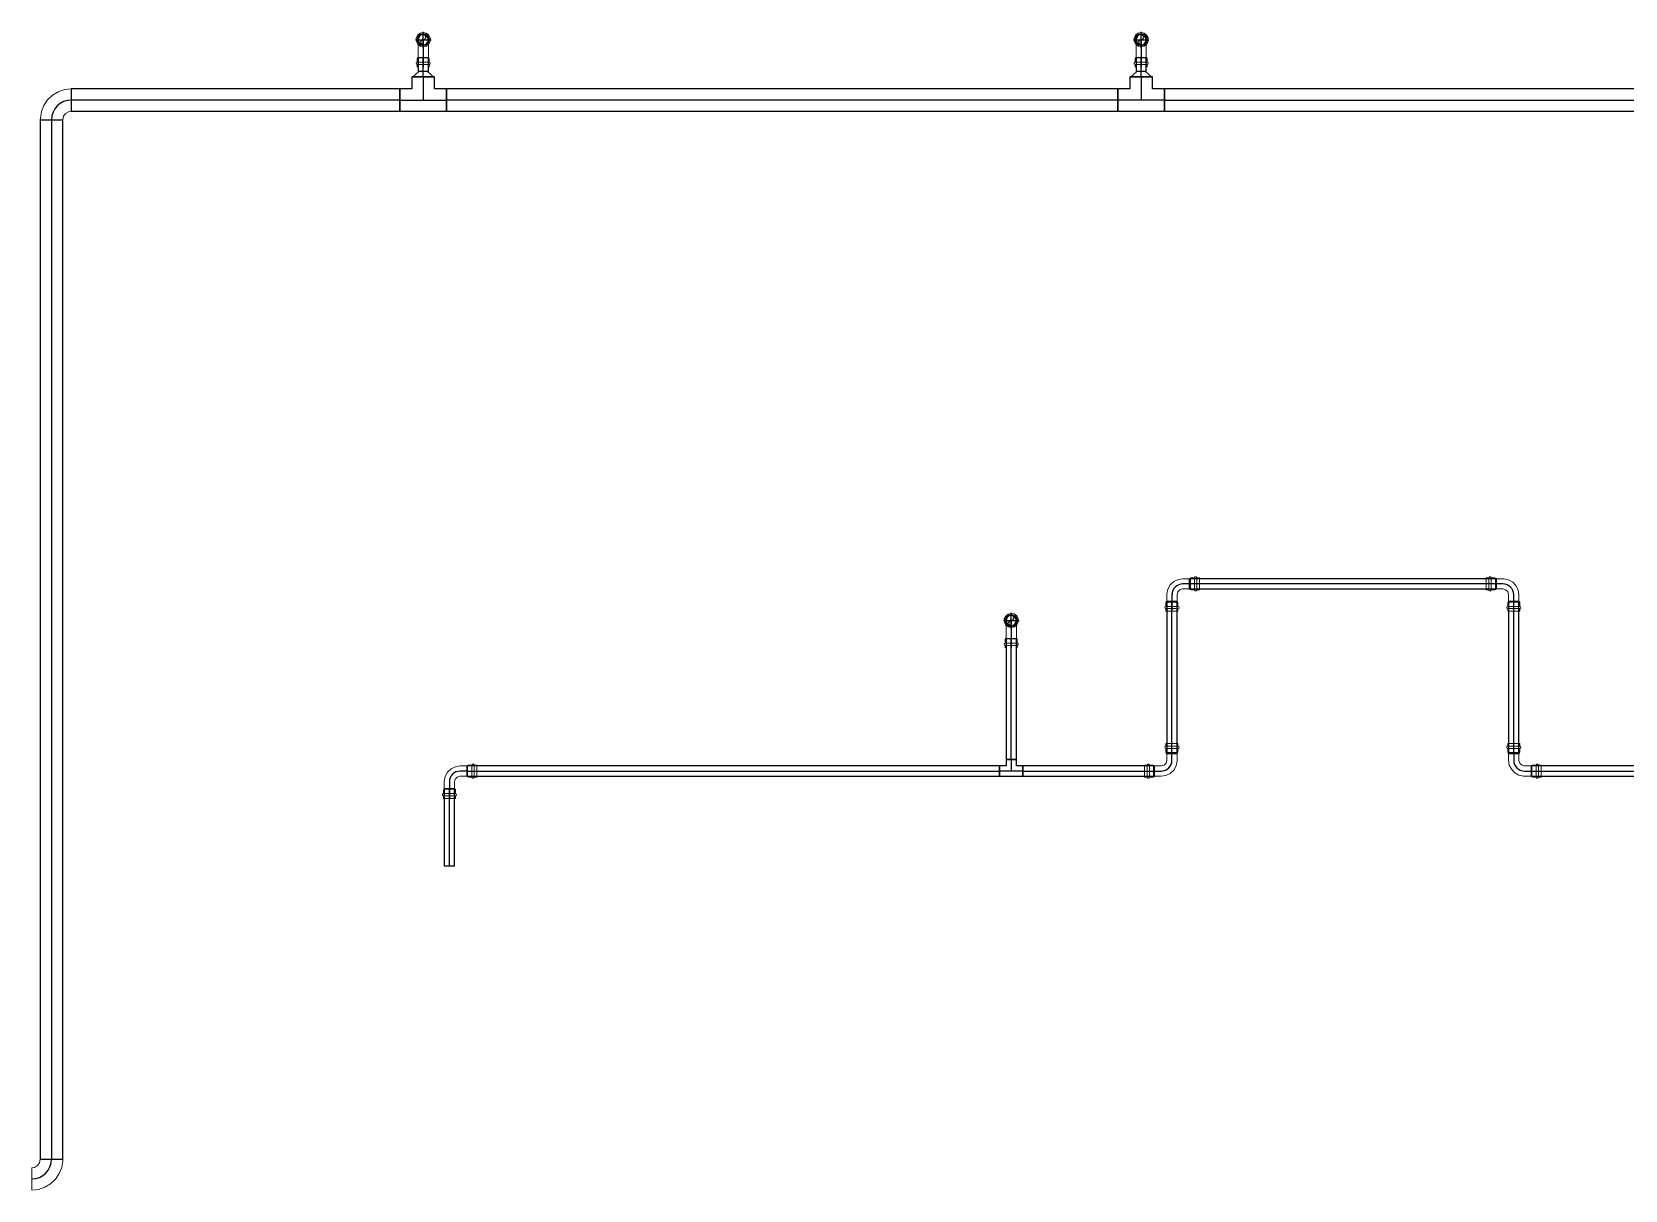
# Model space of a CAD drawing. Header units: inches. Extents: x -3325 to -59, y 5 to 733.
# Drawn here: x -3034.2 to -2830, y 132.3 to 280.7 of the extents above; entities that cross this region are included whole.
import ezdxf

# ---------------------------------------------------------------- set-up
doc = ezdxf.new("R2010")
doc.units = ezdxf.units.IN
doc.header["$MEASUREMENT"] = 0
doc.layers.add('P-PIPE', color=3, linetype='Continuous', lineweight=9)
doc.layers.add('X - REF - FP', color=7, linetype='Continuous', true_color=0xb90000)

# ---------------------------------------------------------------- blocks, each defined once
blk = doc.blocks.new('Victaulic-VicPress316-Elbow 90-45deg Style P568_P571 - Standard-523083-FIFTH LEVEL')
at = {"layer": 'P-PIPE'}
for p, q in [((-0.77, 3.52), (-0.77, 3.18)), ((0.77, 3.52), (-0.77, 3.52)), ((-0.77, 3.52), (0.77, 3.52)), ((-0.77, 3.18), (0.77, 3.18)), ((0.77, 3.18), (-0.77, 3.18)), ((-0.77, 2.89), (-0.77, 2.44)), ((-0.77, 2.89), (0.77, 2.89)), ((0.77, 2.89), (-0.77, 2.89)), ((-0.66, 3.52), (-0.66, 2.22)), ((-0.66, 3.52), (0.66, 3.52)), ((0.66, 3.52), (-0.66, 3.52)), ((-0.66, 2.33), (-0.66, 1.39)), ((0, 2.33), (-0.66, 2.33)), ((-0.66, 2.33), (0, 2.33)), ((-0.66, 2.22), (0.66, 2.22)), ((0.66, 2.22), (-0.66, 2.22)), ((0, 2.33), (0.66, 2.33)), ((0.66, 2.33), (0, 2.33)), ((0, 1.39), (0, 2.33)), ((0.66, 2.22), (0.66, 3.52)), ((0.66, 1.39), (0.66, 2.33)), ((0.77, 3.18), (0.77, 3.52)), ((0.77, 2.44), (0.77, 2.89)), ((-3.18, 0.77), (-3.52, 0.77)), ((-3.52, 0.77), (-3.52, -0.77)), ((-3.52, -0.77), (-3.52, 0.77)), ((-2.22, 0.66), (-3.52, 0.66)), ((-3.52, -0.66), (-3.52, 0.66)), ((-3.52, 0.66), (-3.52, -0.66)), ((-3.18, -0.77), (-3.18, 0.77)), ((-3.18, 0.77), (-3.18, -0.77)), ((-2.44, 0.77), (-2.89, 0.77)), ((-2.89, -0.77), (-2.89, 0.77)), ((-2.89, 0.77), (-2.89, -0.77)), ((-1.39, 0.66), (-2.33, 0.66)), ((-2.33, 0), (-2.33, 0.66)), ((-2.33, 0.66), (-2.33, 0)), ((-2.22, -0.66), (-2.22, 0.66)), ((-2.22, 0.66), (-2.22, -0.66)), ((-3.52, -0.66), (-2.22, -0.66)), ((-3.52, -0.77), (-3.18, -0.77)), ((-2.89, -0.77), (-2.44, -0.77)), ((-2.33, 0), (-2.33, -0.66)), ((-2.33, -0.66), (-2.33, 0)), ((-1.39, 0), (-2.33, 0)), ((-2.33, -0.66), (-1.39, -0.66))]:
    blk.add_line(p, q, dxfattribs=at)
at = {"layer": 'P-PIPE', "flags": 128}
for points in [[(-0.77, 2.89), (-0.89, 2.96), (-0.9, 3.1), (-0.79, 3.18), (-0.77, 3.18)], [(0.77, 3.18), (0.67, 3.18), (0.42, 3.18), (0.07, 3.18), (-0.3, 3.18), (-0.6, 3.18), (-0.75, 3.18), (-0.77, 3.18)], [(-0.77, 3.18), (-0.67, 3.18), (-0.42, 3.18), (-0.07, 3.18), (0.3, 3.18), (0.6, 3.18), (0.75, 3.18), (0.77, 3.18)], [(-0.77, 2.89), (-0.67, 2.89), (-0.42, 2.89), (-0.07, 2.89), (0.3, 2.89), (0.6, 2.89), (0.75, 2.89), (0.77, 2.89)], [(0.77, 2.89), (0.67, 2.89), (0.42, 2.89), (0.07, 2.89), (-0.3, 2.89), (-0.6, 2.89), (-0.75, 2.89), (-0.77, 2.89)], [(-0.66, 2.22), (-0.77, 2.41), (-0.77, 2.44)], [(0.77, 2.44), (0.68, 2.24), (0.66, 2.22)], [(0.77, 3.18), (0.89, 3.11), (0.9, 2.98), (0.79, 2.89), (0.77, 2.89)], [(-3.18, 0.77), (-3.11, 0.89), (-2.98, 0.9), (-2.89, 0.79), (-2.89, 0.77)], [(-3.18, 0.77), (-3.18, 0.67), (-3.18, 0.42), (-3.18, 0.07), (-3.18, -0.3), (-3.18, -0.6), (-3.18, -0.75), (-3.18, -0.77)], [(-3.18, -0.77), (-3.18, -0.67), (-3.18, -0.42), (-3.18, -0.07), (-3.18, 0.3), (-3.18, 0.6), (-3.18, 0.75), (-3.18, 0.77)], [(-2.89, -0.77), (-2.89, -0.67), (-2.89, -0.42), (-2.89, -0.07), (-2.89, 0.3), (-2.89, 0.6), (-2.89, 0.75), (-2.89, 0.77)], [(-2.89, 0.77), (-2.89, 0.67), (-2.89, 0.42), (-2.89, 0.07), (-2.89, -0.3), (-2.89, -0.6), (-2.89, -0.75), (-2.89, -0.77)], [(-2.44, 0.77), (-2.24, 0.68), (-2.22, 0.66)], [(-0.66, 1.39), (-0.75, 1.04), (-1, 0.77), (-1.35, 0.66), (-1.39, 0.66)], [(-1.39, -0.66), (-0.78, -0.56), (-0.23, -0.29), (0.22, 0.13), (0.53, 0.67), (0.65, 1.27), (0.66, 1.39)], [(-2.89, -0.77), (-2.96, -0.89), (-3.1, -0.9), (-3.18, -0.79), (-3.18, -0.77)], [(-2.22, -0.66), (-2.41, -0.77), (-2.44, -0.77)]]:
    blk.add_lwpolyline(points, dxfattribs=at)
at = {"layer": 'P-PIPE'}
blk.add_arc((-1.39, 1.39), 1.39, 270, 0, dxfattribs=at)
blk = doc.blocks.new('Victaulic-VicPress316-Elbow 90-45deg Style P568_P571 - Standard-V1-FIFTH LEVEL')
at = {"layer": 'P-PIPE'}
for p, q in [((-2327.12, 161.86), (-2327.12, 161.86)), ((-2327.12, 161.86), (-2325.73, 161.86)), ((-2324.79, 162.52), (-2325.73, 162.52)), ((-2325.73, 161.86), (-2324.79, 161.86)), ((-2323.6, 162.52), (-2324.9, 162.52)), ((-2324.9, 161.86), (-2324.9, 161.86)), ((-2324.9, 161.86), (-2324.9, 161.86)), ((-2324.79, 162.52), (-2324.79, 161.86)), ((-2324.79, 161.86), (-2324.79, 162.52)), ((-2324.79, 161.86), (-2324.79, 161.21)), ((-2324.79, 161.21), (-2324.79, 161.86)), ((-2324.23, 162.63), (-2324.69, 162.63)), ((-2324.23, 161.86), (-2324.23, 161.86)), ((-2324.23, 161.86), (-2324.23, 161.86)), ((-2323.6, 162.63), (-2323.94, 162.63)), ((-2323.94, 161.86), (-2323.94, 161.86)), ((-2323.94, 161.86), (-2323.94, 161.86)), ((-2323.6, 161.86), (-2323.6, 161.86)), ((-2323.6, 161.86), (-2323.6, 161.86)), ((-2323.6, 161.86), (-2323.6, 161.86)), ((-2323.6, 161.86), (-2323.6, 161.86)), ((-2325.73, 161.21), (-2324.79, 161.21)), ((-2324.9, 161.21), (-2323.6, 161.21)), ((-2324.69, 161.1), (-2324.23, 161.1)), ((-2323.94, 161.1), (-2323.6, 161.1))]:
    blk.add_line(p, q, dxfattribs=at)
at = {"layer": 'P-PIPE', "flags": 128}
for points in [[(-2326.21, 161.86), (-2326.31, 162.26), (-2326.56, 162.58), (-2326.93, 162.76), (-2327.34, 162.75), (-2327.71, 162.56), (-2327.96, 162.24), (-2328.04, 161.86)], [(-2328.04, 161.86), (-2327.94, 161.47), (-2327.69, 161.15), (-2327.32, 160.97), (-2326.91, 160.98), (-2326.54, 161.17), (-2326.29, 161.49), (-2326.21, 161.86)], [(-2326.36, 161.86), (-2326.45, 162.23), (-2326.7, 162.51), (-2327.06, 162.63), (-2327.43, 162.57), (-2327.73, 162.34), (-2327.88, 162), (-2327.89, 161.86)], [(-2327.89, 161.86), (-2327.8, 161.5), (-2327.55, 161.22), (-2327.19, 161.1), (-2326.82, 161.16), (-2326.52, 161.39), (-2326.37, 161.73), (-2326.36, 161.86)], [(-2325.73, 162.52), (-2326.23, 162.52), (-2326.66, 162.52), (-2326.97, 162.52), (-2327.12, 162.52), (-2327.12, 162.52)], [(-2324.9, 162.52), (-2324.71, 162.63), (-2324.69, 162.63)], [(-2324.23, 162.63), (-2324.17, 162.75), (-2324.03, 162.76), (-2323.94, 162.65), (-2323.94, 162.63)], [(-2324.23, 162.63), (-2324.23, 162.54), (-2324.23, 162.29), (-2324.23, 161.93), (-2324.23, 161.86)], [(-2324.23, 161.86), (-2324.23, 162.23), (-2324.23, 162.51), (-2324.23, 162.63), (-2324.23, 162.63)], [(-2324.23, 161.1), (-2324.23, 161.19), (-2324.23, 161.44), (-2324.23, 161.8), (-2324.23, 161.86)], [(-2324.23, 161.86), (-2324.23, 161.5), (-2324.23, 161.22), (-2324.23, 161.1), (-2324.23, 161.1)], [(-2323.94, 162.63), (-2323.94, 162.54), (-2323.94, 162.29), (-2323.94, 161.93), (-2323.94, 161.86)], [(-2323.94, 161.86), (-2323.94, 162.23), (-2323.94, 162.51), (-2323.94, 162.63), (-2323.94, 162.63)], [(-2323.94, 161.1), (-2323.94, 161.19), (-2323.94, 161.44), (-2323.94, 161.8), (-2323.94, 161.86)], [(-2323.94, 161.86), (-2323.94, 161.5), (-2323.94, 161.22), (-2323.94, 161.1), (-2323.94, 161.1)], [(-2327.12, 161.21), (-2327.03, 161.21), (-2326.77, 161.21), (-2326.36, 161.21), (-2325.88, 161.21), (-2325.73, 161.21)], [(-2324.69, 161.1), (-2324.89, 161.19), (-2324.9, 161.21)], [(-2323.94, 161.1), (-2324.01, 160.98), (-2324.15, 160.97), (-2324.23, 161.08), (-2324.23, 161.1)]]:
    blk.add_lwpolyline(points, dxfattribs=at)
at = {"layer": 'P-PIPE'}
for radius, start, end in [(0.767, 0, 180), (0.767, 0, 180), (0.767, 0, 180), (0.767, 180, 360), (0.767, 180, 0), (0.767, 180, 0), (0.657, 360, 180), (0.657, 0, 180), (0.657, 90, 180), (0.658, 180, 0), (0.658, 180, 0), (0.657, 180, 270), (0.658, 0, 90), (0.658, 270, 0)]:
    blk.add_arc((-2327.12, 161.86), radius, start, end, dxfattribs=at)
blk = doc.blocks.new('Elbow - Welded - Generic - Standard-1127339-FIFTH LEVEL')
at = {"layer": 'P-PIPE'}
for p, q in [((1.44, 2.52), (-1.44, 2.52)), ((-1.44, 2.52), (1.44, 2.52)), ((-2.52, -1.44), (-2.52, 1.44)), ((-2.52, 1.44), (-2.52, -1.44))]:
    blk.add_line(p, q, dxfattribs=at)
at = {"layer": 'P-PIPE', "flags": 128}
for points in [[(-1.44, 2.52), (-1.53, 2.08), (-1.79, 1.72), (-2.18, 1.49), (-2.52, 1.44)], [(-2.52, -1.44), (-1.67, -1.34), (-0.85, -1.07), (-0.12, -0.62), (0.51, -0.03), (0.99, 0.68), (1.3, 1.48), (1.43, 2.33), (1.44, 2.52)]]:
    blk.add_lwpolyline(points, dxfattribs=at)

msp = doc.modelspace()

# ---------------------------------------------------------------- linework, layer by layer
at = {"layer": 'X - REF - FP'}
for p, q in [((-2985, 279.74), (-2983, 279.74)), ((-2984, 278.74), (-2984, 280.74)), ((-2984, 279.74), (-2984, 278.35)), ((-2893, 279.74), (-2891, 279.74)), ((-2892, 278.74), (-2892, 280.74)), ((-2892, 279.74), (-2892, 278.35)), ((-2984, 278.35), (-2984, 277.41)), ((-2984, 278.35), (-2984, 276.22)), ((-2892, 278.35), (-2892, 277.41)), ((-2892, 278.35), (-2892, 276.22)), ((-2984.56, 275.65), (-2985.31, 274.99)), ((-2984.66, 277.41), (-2984.66, 275.65)), ((-2983.34, 277.41), (-2984.66, 277.41)), ((-2983.34, 275.65), (-2984.66, 275.65)), ((-2984, 275.65), (-2984, 277.41)), ((-2984, 275.65), (-2984, 277.41)), ((-2984, 274.99), (-2984, 275.65)), ((-2982.69, 274.99), (-2983.44, 275.65)), ((-2983.34, 275.65), (-2983.34, 277.41)), ((-2892.56, 275.65), (-2893.31, 274.99)), ((-2892.66, 277.41), (-2892.66, 275.65)), ((-2891.34, 277.41), (-2892.66, 277.41)), ((-2891.34, 275.65), (-2892.66, 275.65)), ((-2892, 275.65), (-2892, 277.41)), ((-2892, 275.65), (-2892, 277.41)), ((-2892, 274.99), (-2892, 275.65)), ((-2890.69, 274.99), (-2891.44, 275.65)), ((-2891.34, 275.65), (-2891.34, 277.41)), ((-2985.44, 274.99), (-2985.44, 273.44)), ((-2985.44, 274.99), (-2982.56, 274.99)), ((-2982.56, 274.99), (-2985.44, 274.99)), ((-2984, 274.99), (-2984, 272)), ((-2982.56, 273.44), (-2982.56, 274.99)), ((-2893.44, 274.99), (-2893.44, 273.44)), ((-2890.56, 274.99), (-2893.44, 274.99)), ((-2893.44, 274.99), (-2890.56, 274.99)), ((-2892, 274.99), (-2892, 272)), ((-2890.56, 273.44), (-2890.56, 274.99)), ((-2986.99, 273.44), (-3029.11, 273.44)), ((-3029.11, 273.44), (-3029.11, 270.56)), ((-2986.99, 272), (-3029.11, 272)), ((-2986.99, 272), (-3029.11, 272)), ((-2986.99, 273.44), (-2986.99, 270.56)), ((-2985.44, 273.44), (-2986.99, 273.44)), ((-2986.99, 273.44), (-2986.99, 270.56)), ((-2986.99, 270.56), (-2986.99, 273.44)), ((-2986.99, 272), (-2981.01, 272)), ((-2981.01, 273.44), (-2982.56, 273.44)), ((-2981.01, 273.44), (-2981.01, 270.56)), ((-2981.01, 270.56), (-2981.01, 273.44)), ((-2894.99, 273.44), (-2981.01, 273.44)), ((-2981.01, 273.44), (-2981.01, 270.56)), ((-2894.99, 272), (-2981.01, 272)), ((-2894.99, 272), (-2981.01, 272)), ((-2893.44, 273.44), (-2894.99, 273.44)), ((-2894.99, 273.44), (-2894.99, 270.56)), ((-2894.99, 270.56), (-2894.99, 273.44)), ((-2894.99, 273.44), (-2894.99, 270.56)), ((-2889.01, 272), (-2894.99, 272)), ((-2889.01, 273.44), (-2890.56, 273.44)), ((-2803.64, 273.44), (-2889.01, 273.44)), ((-2889.01, 270.56), (-2889.01, 273.44)), ((-2889.01, 273.44), (-2889.01, 270.56)), ((-2889.01, 270.56), (-2889.01, 273.44)), ((-2889.01, 272), (-2803.64, 272)), ((-2889.01, 272), (-2803.64, 272)), ((-3029.11, 270.56), (-2986.99, 270.56)), ((-2986.99, 270.56), (-2981.01, 270.56)), ((-2981.01, 270.56), (-2894.99, 270.56)), ((-2894.99, 270.56), (-2889.01, 270.56)), ((-2889.01, 270.56), (-2803.64, 270.56)), ((-3033.07, 269.48), (-3033.07, 136.25)), ((-3033.07, 269.48), (-3030.19, 269.48)), ((-3031.63, 269.48), (-3031.63, 136.25)), ((-3031.63, 269.48), (-3031.63, 136.25)), ((-3030.19, 136.25), (-3030.19, 269.48)), ((-2846.59, 210.66), (-2885.72, 210.66)), ((-2885.72, 210.66), (-2885.72, 209.34)), ((-2846.59, 210.66), (-2846.59, 209.34)), ((-2888.05, 208.61), (-2888.05, 207.67)), ((-2888.05, 208.61), (-2888.05, 206.48)), ((-2885.72, 210), (-2886.65, 210)), ((-2846.59, 210), (-2885.72, 210)), ((-2846.59, 210), (-2885.72, 210)), ((-2885.72, 209.34), (-2846.59, 209.34)), ((-2845.65, 210), (-2847.78, 210)), ((-2845.65, 210), (-2846.59, 210)), ((-2844.26, 207.67), (-2844.26, 208.61)), ((-2908.65, 204.3), (-2908.65, 206.3)), ((-2888.7, 207.67), (-2888.7, 188.33)), ((-2887.39, 207.67), (-2888.7, 207.67)), ((-2888.05, 188.33), (-2888.05, 207.67)), ((-2888.05, 188.33), (-2888.05, 207.67)), ((-2887.39, 188.33), (-2887.39, 207.67)), ((-2844.92, 207.67), (-2844.92, 188.33)), ((-2843.6, 207.67), (-2844.92, 207.67)), ((-2844.26, 188.33), (-2844.26, 207.67)), ((-2844.26, 188.33), (-2844.26, 207.67)), ((-2843.6, 188.33), (-2843.6, 207.67)), ((-2909.65, 205.3), (-2907.65, 205.3)), ((-2908.65, 205.3), (-2908.65, 203.91)), ((-2909.31, 202.97), (-2909.31, 187.5)), ((-2907.99, 202.97), (-2909.31, 202.97)), ((-2908.65, 203.91), (-2908.65, 202.97)), ((-2908.65, 203.91), (-2908.65, 201.78)), ((-2908.65, 187.5), (-2908.65, 202.97)), ((-2908.65, 187.5), (-2908.65, 202.97)), ((-2907.99, 187.5), (-2907.99, 202.97)), ((-2887.39, 188.33), (-2888.7, 188.33)), ((-2888.05, 187.39), (-2888.05, 189.52)), ((-2888.05, 187.39), (-2888.05, 188.33)), ((-2843.6, 188.33), (-2844.92, 188.33)), ((-2844.26, 188.33), (-2844.26, 187.39)), ((-2978.32, 186), (-2979.26, 186)), ((-2910.15, 186.66), (-2978.32, 186.66)), ((-2978.32, 185.34), (-2978.32, 186.66)), ((-2978.32, 186), (-2910.15, 186)), ((-2978.32, 186), (-2910.15, 186)), ((-2909.31, 186.66), (-2910.15, 186.66)), ((-2910.15, 186.66), (-2910.15, 185.34)), ((-2910.15, 185.34), (-2910.15, 186.66)), ((-2910.15, 185.34), (-2910.15, 186.66)), ((-2907.15, 186), (-2910.15, 186)), ((-2909.31, 187.5), (-2909.31, 186.66)), ((-2907.99, 187.5), (-2909.31, 187.5)), ((-2909.31, 187.5), (-2907.99, 187.5)), ((-2907.99, 187.5), (-2909.31, 187.5)), ((-2908.65, 187.5), (-2908.65, 186)), ((-2907.99, 186.66), (-2907.99, 187.5)), ((-2907.15, 186.66), (-2907.99, 186.66)), ((-2907.15, 186.66), (-2907.15, 185.34)), ((-2907.15, 185.34), (-2907.15, 186.66)), ((-2890.38, 186.66), (-2907.15, 186.66)), ((-2907.15, 185.34), (-2907.15, 186.66)), ((-2907.15, 186), (-2890.38, 186)), ((-2907.15, 186), (-2890.38, 186)), ((-2890.38, 185.34), (-2890.38, 186.66)), ((-2890.38, 186), (-2889.44, 186)), ((-2842.87, 186), (-2841.93, 186)), ((-2842.87, 186), (-2840.74, 186)), ((-2803.3, 186.66), (-2841.93, 186.66)), ((-2841.93, 185.34), (-2841.93, 186.66)), ((-2841.93, 186), (-2803.3, 186)), ((-2841.93, 186), (-2803.3, 186)), ((-2980.65, 184.61), (-2980.65, 183.67)), ((-2980.65, 184.61), (-2980.65, 182.48)), ((-2978.32, 185.34), (-2910.15, 185.34)), ((-2910.15, 185.34), (-2907.15, 185.34)), ((-2907.15, 185.34), (-2890.38, 185.34)), ((-2841.93, 185.34), (-2803.3, 185.34)), ((-2981.31, 183.67), (-2981.31, 173.8)), ((-2979.99, 183.67), (-2981.31, 183.67)), ((-2980.65, 173.8), (-2980.65, 183.67)), ((-2980.65, 173.8), (-2980.65, 183.67)), ((-2979.99, 173.8), (-2979.99, 183.67)), ((-2979.99, 173.8), (-2981.31, 173.8)), ((-3033.07, 136.25), (-3030.19, 136.25))]:
    msp.add_line(p, q, dxfattribs=at)
for centre, radius, start, end in [((-2984, 279.74), 0.658, 0, 180), ((-2984, 279.74), 0.657, 180, 0), ((-2984, 279.41), 0.329, 90, 270), ((-2984, 280.07), 0.329, 270, 90), ((-2892, 279.74), 0.657, 0, 180), ((-2892, 279.74), 0.657, 180, 0), ((-2892, 279.41), 0.329, 90, 270), ((-2892, 280.07), 0.329, 270, 90), ((-3029.11, 269.48), 2.52, 90, 180), ((-2886.65, 208.61), 1.39, 90, 180), ((-2845.65, 208.61), 1.39, 0, 90), ((-2908.65, 205.3), 0.658, 0, 180), ((-2908.65, 205.3), 0.657, 180, 0), ((-2908.65, 204.98), 0.329, 90, 270), ((-2908.65, 205.63), 0.329, 270, 90), ((-2979.26, 184.61), 1.39, 90, 180), ((-2889.44, 187.39), 1.39, 270, 0), ((-2842.87, 187.39), 1.39, 180, 270), ((-3034.15, 136.25), 2.52, 270, 0)]:
    msp.add_arc(centre, radius, start, end, dxfattribs=at)

# ---------------------------------------------------------------- block references
for name, p, rotation in [('Victaulic-VicPress316-Elbow 90-45deg Style P568_P571 - Standard-V1-FIFTH LEVEL', (-3145.86, -2047.38), 270), ('Victaulic-VicPress316-Elbow 90-45deg Style P568_P571 - Standard-V1-FIFTH LEVEL', (-3053.86, -2047.38), 270), ('Elbow - Welded - Generic - Standard-1127339-FIFTH LEVEL', (-3031.63, 272), 180), ('Victaulic-VicPress316-Elbow 90-45deg Style P568_P571 - Standard-523083-FIFTH LEVEL', (-2888.05, 210), 180), ('Victaulic-VicPress316-Elbow 90-45deg Style P568_P571 - Standard-523083-FIFTH LEVEL', (-2844.26, 210), 90), ('Victaulic-VicPress316-Elbow 90-45deg Style P568_P571 - Standard-V1-FIFTH LEVEL', (-3070.51, -2121.82), 270), ('Victaulic-VicPress316-Elbow 90-45deg Style P568_P571 - Standard-523083-FIFTH LEVEL', (-2844.26, 186), 270), ('Victaulic-VicPress316-Elbow 90-45deg Style P568_P571 - Standard-523083-FIFTH LEVEL', (-2980.65, 186), 180)]:
    msp.add_blockref(name, p, dxfattribs=dict(at, rotation=rotation))
for name, p in [('Victaulic-VicPress316-Elbow 90-45deg Style P568_P571 - Standard-523083-FIFTH LEVEL', (-2888.05, 186)), ('Elbow - Welded - Generic - Standard-1127339-FIFTH LEVEL', (-3031.63, 133.73))]:
    msp.add_blockref(name, p, dxfattribs=at)

doc.saveas('drawing.dxf')
